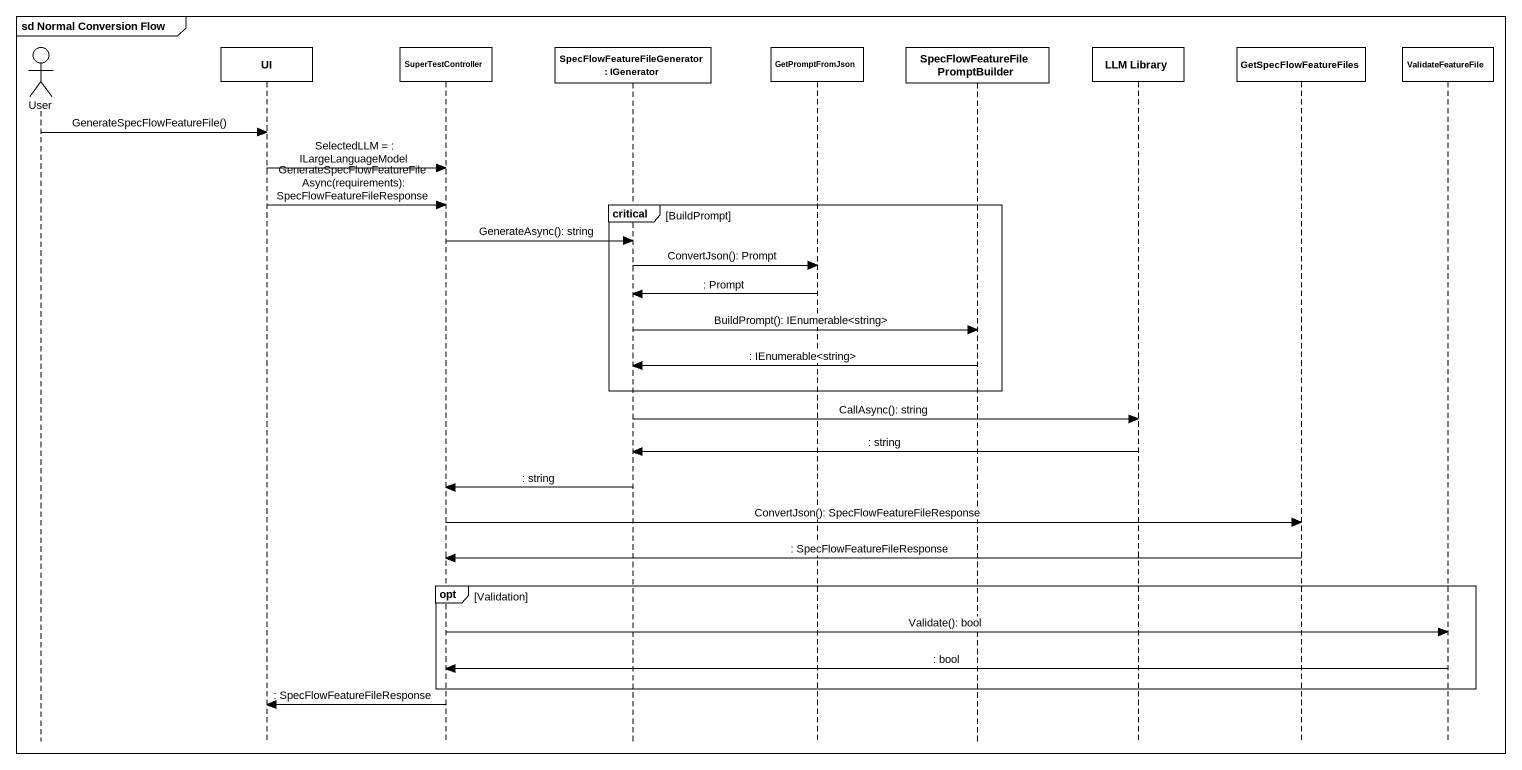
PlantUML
@startuml
mainframe sd Normal Conversion Flow
hide footbox
actor User
participant UI
participant SuperTestController
participant "SpecFlowFeatureFileGenerator : IGenerator" as SpecFlowFeatureFileGenerator
participant GetPromptFromJson
participant "SpecFlowFeatureFilePromptBuilder" as SpecFlowFeatureFilePromptBui
participant "LLM Library" as LLM_Library
participant GetSpecFlowFeatureFiles
participant ValidateFeatureFile

User -> UI : GenerateSpecFlowFeatureFile()
UI -> SuperTestController : SelectedLLM = : ILargeLanguageModel
critical BuildPrompt
  UI -> SuperTestController : GenerateSpecFlowFeatureFileAsync(requirements): SpecFlowFeatureFileResponse
  SuperTestController -> SpecFlowFeatureFileGenerator : GenerateAsync(): string
  SpecFlowFeatureFileGenerator -> GetPromptFromJson : ConvertJson(): Prompt
  GetPromptFromJson -> SpecFlowFeatureFileGenerator : : Prompt
  SpecFlowFeatureFileGenerator -> SpecFlowFeatureFilePromptBui : BuildPrompt(): IEnumerable<string>
  SpecFlowFeatureFilePromptBui -> SpecFlowFeatureFileGenerator : : IEnumerable<string>
end
SpecFlowFeatureFileGenerator -> LLM_Library : CallAsync(): string
LLM_Library -> SpecFlowFeatureFileGenerator : : string
SpecFlowFeatureFileGenerator -> SuperTestController : : string
SuperTestController -> GetSpecFlowFeatureFiles : ConvertJson(): SpecFlowFeatureFileResponse
GetSpecFlowFeatureFiles -> SuperTestController : : SpecFlowFeatureFileResponse
opt Validation
  SuperTestController -> ValidateFeatureFile : Validate(): bool
  ValidateFeatureFile -> SuperTestController : : bool
end
SuperTestController -> UI : : SpecFlowFeatureFileResponse
@enduml
